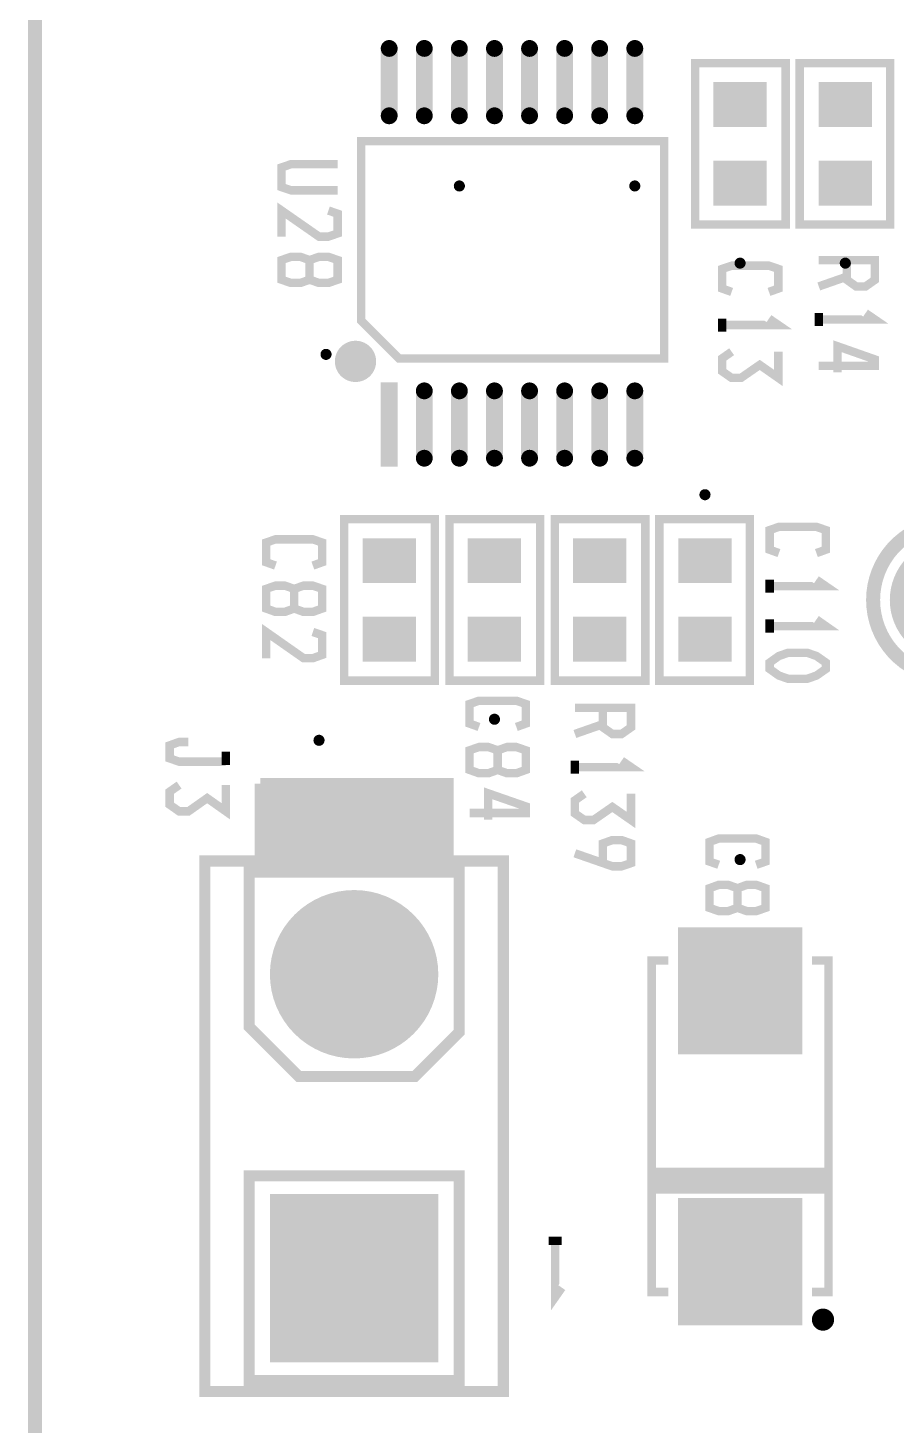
# Model space of a CAD drawing. Extents: x 20 to 372, y 176 to 359.
# Drawn here: x 201.5 to 217.22, y 300.82 to 326.11 of the extents above; entities that cross this region are included whole.
import ezdxf

# ---------------------------------------------------------------- set-up
doc = ezdxf.new("R2010")
doc.units = 0
doc.header["$MEASUREMENT"] = 0
doc.layers.get('0').update_dxf_attribs({"linetype": 'CONTINUOUS'})
for name, color, linetype in [('25-334-1_DRL', 1, 'CONTINUOUS'), ('25-334-1_SMB', 253, 'CONTINUOUS'), ('25-334-1_SSB', 1, 'CONTINUOUS')]:
    doc.layers.add(name, color=color, linetype=linetype)

# ---------------------------------------------------------------- blocks, each defined once
blk = doc.blocks.new('ROUND_78')
at = {"const_width": 0.75057}
blk.add_lwpolyline([(-0.375284, 0, 1), (0.375284, 0, 1)], format="xyb", close=True, dxfattribs=at)
blk = doc.blocks.new('ROUND_84')
at = {"const_width": 0.10033}
blk.add_lwpolyline([(-0.050164, 0, 1), (0.050164, 0, 1)], format="xyb", close=True, dxfattribs=at)
blk = doc.blocks.new('ROUND_85')
at = {"const_width": 0.10033}
blk.add_lwpolyline([(-0.050164, 0, 1), (0.050164, 0, 1)], format="xyb", close=True, dxfattribs=at)
blk = doc.blocks.new('RECTANGLE_5')
blk.add_solid([(1.12522, 1.14935), (1.12522, -1.14935), (-1.12522, 1.14935), (-1.12522, -1.14935)])
blk = doc.blocks.new('ROUND_16')
at = {"const_width": 1.524}
blk.add_lwpolyline([(-0.762, 0, 1), (0.762, 0, 1)], format="xyb", close=True, dxfattribs=at)
blk = doc.blocks.new('SQUARE_17')
blk.add_solid([(1.524, 1.524), (1.524, -1.524), (-1.524, 1.524), (-1.524, -1.524)])
blk = doc.blocks.new('ROUND_25')
at = {"const_width": 1.09982}
blk.add_lwpolyline([(-0.54991, 0, 1), (0.54991, 0, 1)], format="xyb", close=True, dxfattribs=at)
blk = doc.blocks.new('RECTANGLE_26')
blk.add_solid([(0.4826, 0.4064), (0.4826, -0.4064), (-0.4826, 0.4064), (-0.4826, -0.4064)])
blk = doc.blocks.new('OBLONG_24')
at = {"const_width": 0.3048}
blk.add_lwpolyline([(0, 0.6096), (0, -0.6096)], dxfattribs=at)
at = {"const_width": 0.1524}
for points in [[(-0.0762, 0.6096, 1), (0.0762, 0.6096, 1)], [(-0.0762, -0.6096, 1), (0.0762, -0.6096, 1)]]:
    blk.add_lwpolyline(points, format="xyb", close=True, dxfattribs=at)
blk = doc.blocks.new('RECTANGLE_65')
blk.add_solid([(0.1524, 0.762), (0.1524, -0.762), (-0.1524, 0.762), (-0.1524, -0.762)])

msp = doc.modelspace()

# ---------------------------------------------------------------- linework, layer by layer
at = {"layer": '25-334-1_DRL', "const_width": 0.254}
msp.add_lwpolyline([(371.6311443806749, 359.2955424301687), (371.6311443806749, 186.2961424301687), (201.6314843806749, 186.2961424301687), (201.6314843806749, 359.2955424301687), (371.6311443806749, 359.2955424301687)], dxfattribs=at)
at = {"layer": '25-334-1_SSB'}
for points, const_width in [([(215.2179443806749, 322.5493624301687), (215.2179443806749, 325.4703624301687), (213.5796443806749, 325.4703624301687), (213.5796443806749, 322.5493624301687), (215.2179443806749, 322.5493624301687)], 0.1524), ([(215.4719443806749, 325.4703624301687), (215.4719443806749, 322.5493624301687), (217.1102443806749, 322.5493624301687), (217.1102443806749, 325.4703624301687), (215.4719443806749, 325.4703624301687)], 0.1524), ([(208.2202443806749, 320.1236624301687), (207.5344443806749, 320.8094624301687), (207.5344443806749, 324.0606624301687), (213.0208443806749, 324.0606624301687), (213.0208443806749, 320.1236624301687), (208.2202443806749, 320.1236624301687)], 0.1524), ([(207.1102643806749, 323.1691224301687), (206.2644443806749, 323.1691224301687), (206.0942643806749, 323.2275424301687), (206.0942643806749, 323.5831424301687), (206.2644443806749, 323.6415624301687), (207.1102643806749, 323.6415624301687)], 0.1524), ([(206.0942643806749, 322.3309224301687), (206.0942643806749, 322.8033624301687), (206.7724443806749, 322.3309224301687), (206.9426243806749, 322.3309224301687), (207.1102643806749, 322.3893424301687), (207.1102643806749, 322.7449424301687), (206.9426243806749, 322.8033624301687)], 0.1524), ([(206.6022643806749, 321.5511424301687), (206.7724443806749, 321.4927224301687), (206.9426243806749, 321.4927224301687), (207.1102643806749, 321.5511424301687), (207.1102643806749, 321.9067424301687), (206.9426243806749, 321.9651624301687), (206.7724443806749, 321.9651624301687), (206.6022643806749, 321.9067424301687), (206.6022643806749, 321.5511424301687), (206.4346243806749, 321.4927224301687), (206.2644443806749, 321.4927224301687), (206.0942643806749, 321.5511424301687), (206.0942643806749, 321.9067424301687), (206.2644443806749, 321.9651624301687), (206.4346243806749, 321.9651624301687), (206.6022643806749, 321.9067424301687)], 0.1524), ([(216.3253843806749, 321.9042024301687), (216.3253843806749, 321.5486024301687), (216.4930243806749, 321.4292224301687), (216.663204380675, 321.4292224301687), (216.8333843806749, 321.5486024301687), (216.8333843806749, 321.9042024301687), (215.8173843806749, 321.9042024301687)], 0.1524), ([(214.2400443806749, 321.3301624301687), (214.069864380675, 321.3911224301687), (214.069864380675, 321.7467224301687), (214.2400443806749, 321.8051424301687), (214.9156843806749, 321.8051424301687), (215.0858643806749, 321.7467224301687), (215.0858643806749, 321.3911224301687), (214.9156843806749, 321.3301624301687)], 0.1524), ([(216.3253843806749, 321.6070224301687), (215.8173843806749, 321.4292224301687)], 0.1524), ([(214.069864380675, 320.6113424301687), (214.069864380675, 320.8475624301687)], 0.1524), ([(214.069864380675, 320.7307224301687), (215.0858643806749, 320.7307224301687), (214.9156843806749, 320.8475624301687)], 0.1524), ([(215.8173843806749, 320.7104024301687), (215.8173843806749, 320.9466224301687)], 0.1524), ([(215.8173843806749, 320.8297824301687), (216.8333843806749, 320.8297824301687), (216.663204380675, 320.9466224301687)], 0.1524), ([(207.3541043806749, 320.3598824301687), (207.3541043806749, 319.7858424301687)], 0.1524), ([(207.4912643806749, 320.3649624301687), (207.4912643806749, 319.7807624301687)], 0.1524), ([(216.1552043806749, 319.8722024301687), (216.1552043806749, 320.3471824301687), (216.8333843806749, 320.1084224301687), (216.8333843806749, 319.9915824301687), (215.8173843806749, 319.9915824301687)], 0.1524), ([(207.145824380675, 320.1516024301687), (207.7198643806749, 320.1516024301687)], 0.1524), ([(207.2169443806749, 320.2760624301687), (207.2169443806749, 319.8671224301687)], 0.1524), ([(207.2296443806749, 320.2887624301687), (207.638584380675, 320.2887624301687)], 0.1524), ([(207.6284243806749, 320.2963824301687), (207.6284243806749, 319.8493424301687)], 0.1524), ([(214.2400443806749, 320.2481224301687), (214.069864380675, 320.1287424301687), (214.069864380675, 319.8925224301687), (214.2400443806749, 319.7731424301687), (214.4076843806749, 319.7731424301687), (214.748044380675, 320.0093624301687), (215.0858643806749, 319.7731424301687), (215.0858643806749, 320.2481224301687)], 0.1524), ([(207.140744380675, 320.0144424301687), (207.724944380675, 320.0144424301687)], 0.1524), ([(207.209324380675, 319.8772824301687), (207.656364380675, 319.8772824301687)], 0.1524), ([(208.8679443806749, 314.2943624301687), (208.8679443806749, 317.2153624301687), (207.2296443806749, 317.2153624301687), (207.2296443806749, 314.2943624301687), (208.8679443806749, 314.2943624301687)], 0.1524), ([(210.772944380675, 314.2943624301687), (210.772944380675, 317.2153624301687), (209.1346443806749, 317.2153624301687), (209.1346443806749, 314.2943624301687), (210.772944380675, 314.2943624301687)], 0.1524), ([(212.6779443806749, 314.2943624301687), (212.6779443806749, 317.2153624301687), (211.0396443806749, 317.2153624301687), (211.0396443806749, 314.2943624301687), (212.6779443806749, 314.2943624301687)], 0.1524), ([(212.931944380675, 317.2153624301687), (212.931944380675, 314.2943624301687), (214.5702443806749, 314.2943624301687), (214.5702443806749, 317.2153624301687), (212.931944380675, 317.2153624301687)], 0.1524), ([(215.096024380675, 316.6032224301687), (214.928384380675, 316.6641824301687), (214.928384380675, 317.0197824301687), (215.096024380675, 317.0782024301687), (215.774204380675, 317.0782024301687), (215.9443843806749, 317.0197824301687), (215.9443843806749, 316.6641824301687), (215.774204380675, 316.6032224301687)], 0.1524), ([(205.9850443806749, 316.3771624301687), (205.814864380675, 316.4381224301687), (205.814864380675, 316.7937224301687), (205.9850443806749, 316.8521424301687), (206.6606843806749, 316.8521424301687), (206.8308643806749, 316.7937224301687), (206.8308643806749, 316.4381224301687), (206.6606843806749, 316.3771624301687)], 0.1524), ([(206.3228643806749, 315.5999224301687), (206.493044380675, 315.5389624301687), (206.6606843806749, 315.5389624301687), (206.8308643806749, 315.5999224301687), (206.8308643806749, 315.9555224301687), (206.6606843806749, 316.0139424301687), (206.493044380675, 316.0139424301687), (206.3228643806749, 315.9555224301687), (206.3228643806749, 315.5999224301687), (206.1526843806749, 315.5389624301687), (205.9850443806749, 315.5389624301687), (205.814864380675, 315.5999224301687), (205.814864380675, 315.9555224301687), (205.9850443806749, 316.0139424301687), (206.1526843806749, 316.0139424301687), (206.3228643806749, 315.9555224301687)], 0.1524), ([(214.928384380675, 315.8844024301687), (214.928384380675, 316.1206224301687)], 0.1524), ([(214.928384380675, 316.0037824301687), (215.9443843806749, 316.0037824301687), (215.774204380675, 316.1206224301687)], 0.1524), ([(205.814864380675, 314.7007624301687), (205.814864380675, 315.1757424301687), (206.493044380675, 314.7007624301687), (206.6606843806749, 314.7007624301687), (206.8308643806749, 314.7617224301687), (206.8308643806749, 315.1173224301687), (206.6606843806749, 315.1757424301687)], 0.1524), ([(214.928384380675, 315.1655824301687), (214.928384380675, 315.4018024301687)], 0.1524), ([(214.928384380675, 315.2824224301687), (215.9443843806749, 315.2824224301687), (215.774204380675, 315.4018024301687)], 0.1524), ([(214.928384380675, 314.6220224301687), (215.096024380675, 314.7414024301687), (215.2662043806749, 314.7998224301687), (215.604024380675, 314.7998224301687), (215.774204380675, 314.7414024301687), (215.9443843806749, 314.6220224301687), (215.9443843806749, 314.5051824301687), (215.774204380675, 314.3858024301687), (215.604024380675, 314.3273824301687), (215.2662043806749, 314.3273824301687), (215.096024380675, 314.3858024301687), (214.928384380675, 314.5051824301687), (214.928384380675, 314.6220224301687)], 0.1524), ([(209.6680443806749, 313.4561624301687), (209.497864380675, 313.5171224301687), (209.497864380675, 313.8727224301687), (209.6680443806749, 313.9311424301687), (210.343684380675, 313.9311424301687), (210.5138643806749, 313.8727224301687), (210.5138643806749, 313.5171224301687), (210.343684380675, 313.4561624301687)], 0.1524), ([(211.9108643806749, 313.8041424301687), (211.9108643806749, 313.4485424301687), (212.0810443806749, 313.3291624301687), (212.2486843806749, 313.3291624301687), (212.4188643806749, 313.4485424301687), (212.4188643806749, 313.8041424301687), (211.4028643806749, 313.8041424301687)], 0.1524), ([(211.9108643806749, 313.5069624301687), (211.4028643806749, 313.3291624301687)], 0.1524), ([(204.410244380675, 313.1843824301687), (204.2400643806749, 313.1843824301687), (204.0698843806749, 313.1234224301687), (204.0698843806749, 312.8872024301687), (204.2400643806749, 312.8287824301687), (205.0858843806749, 312.8287824301687)], 0.1524), ([(205.0858843806749, 312.7678224301687), (205.0858843806749, 313.0065824301687)], 0.1524), ([(210.0058643806749, 312.6789224301687), (210.176044380675, 312.6179624301687), (210.343684380675, 312.6179624301687), (210.5138643806749, 312.6789224301687), (210.5138643806749, 313.0345224301687), (210.343684380675, 313.0929424301687), (210.176044380675, 313.0929424301687), (210.0058643806749, 313.0345224301687), (210.0058643806749, 312.6789224301687), (209.8356843806749, 312.6179624301687), (209.6680443806749, 312.6179624301687), (209.497864380675, 312.6789224301687), (209.497864380675, 313.0345224301687), (209.6680443806749, 313.0929424301687), (209.8356843806749, 313.0929424301687), (210.0058643806749, 313.0345224301687)], 0.1524), ([(211.4028643806749, 312.6103424301687), (211.4028643806749, 312.8465624301687)], 0.1524), ([(211.4028643806749, 312.7297224301687), (212.4188643806749, 312.7297224301687), (212.2486843806749, 312.8465624301687)], 0.1524), ([(204.2400643806749, 312.4046024301687), (204.0698843806749, 312.2852224301687), (204.0698843806749, 312.0490024301687), (204.2400643806749, 311.9296224301687), (204.410244380675, 311.9296224301687), (204.7480643806749, 312.1683824301687), (205.0858843806749, 311.9296224301687), (205.0858843806749, 312.4046024301687)], 0.1524), ([(205.7081843806749, 312.4300024301687), (205.7081843806749, 311.0304624301687)], 0.20066), ([(205.7081843806749, 312.4300024301687), (209.106704380675, 312.4300024301687), (209.106704380675, 311.0304624301687)], 0.20066), ([(205.7081843806749, 312.2776024301687), (209.106704380675, 312.2776024301687)], 0.20066), ([(205.883444380675, 312.4300024301687), (205.883444380675, 311.0304624301687)], 0.20066), ([(206.0612443806749, 312.4300024301687), (206.0612443806749, 311.0304624301687)], 0.20066), ([(206.2415843806749, 312.4300024301687), (206.2415843806749, 311.0304624301687)], 0.20066), ([(206.4219243806749, 312.4300024301687), (206.4219243806749, 311.0304624301687)], 0.20066), ([(206.6022643806749, 312.4300024301687), (206.6022643806749, 311.0304624301687)], 0.20066), ([(206.7826043806749, 312.4300024301687), (206.7826043806749, 311.0304624301687)], 0.20066), ([(206.960404380675, 312.4300024301687), (206.960404380675, 311.0304624301687)], 0.20066), ([(207.140744380675, 312.4300024301687), (207.140744380675, 311.0304624301687)], 0.20066), ([(207.321084380675, 312.4300024301687), (207.321084380675, 311.0304624301687)], 0.20066), ([(207.501424380675, 312.4300024301687), (207.501424380675, 311.0304624301687)], 0.20066), ([(207.681764380675, 312.4300024301687), (207.681764380675, 311.0304624301687)], 0.20066), ([(207.8595643806749, 312.4300024301687), (207.8595643806749, 311.0304624301687)], 0.20066), ([(208.039904380675, 312.4300024301687), (208.039904380675, 311.0304624301687)], 0.20066), ([(208.2202443806749, 312.4300024301687), (208.2202443806749, 311.0304624301687)], 0.20066), ([(208.4005843806749, 312.4300024301687), (208.4005843806749, 311.0304624301687)], 0.20066), ([(208.580924380675, 312.4300024301687), (208.580924380675, 311.0304624301687)], 0.20066), ([(208.7587243806749, 312.4300024301687), (208.7587243806749, 311.0304624301687)], 0.20066), ([(208.9390643806749, 312.4300024301687), (208.9390643806749, 311.0304624301687)], 0.20066), ([(209.8356843806749, 311.7797624301687), (209.8356843806749, 312.2547424301687), (210.5138643806749, 312.0185224301687), (210.5138643806749, 311.8991424301687), (209.497864380675, 311.8991424301687)], 0.1524), ([(211.5730443806749, 312.2471224301687), (211.4028643806749, 312.1277424301687), (211.4028643806749, 311.8915224301687), (211.5730443806749, 311.7721424301687), (211.7406843806749, 311.7721424301687), (212.0810443806749, 312.0083624301687), (212.4188643806749, 311.7721424301687), (212.4188643806749, 312.2471224301687)], 0.1524), ([(205.7081843806749, 312.0972624301687), (209.106704380675, 312.0972624301687)], 0.20066), ([(205.7081843806749, 311.9169224301687), (209.106704380675, 311.9169224301687)], 0.20066), ([(205.7081843806749, 311.7365824301687), (209.106704380675, 311.7365824301687)], 0.20066), ([(205.7081843806749, 311.5562424301687), (209.106704380675, 311.5562424301687)], 0.20066), ([(205.7081843806749, 311.3784424301687), (209.106704380675, 311.3784424301687)], 0.20066), ([(205.7081843806749, 311.1981024301687), (209.106704380675, 311.1981024301687)], 0.20066), ([(211.9108643806749, 310.9923624301687), (211.9108643806749, 311.3479624301687), (212.0810443806749, 311.4089224301687), (212.2486843806749, 311.4089224301687), (212.4188643806749, 311.3479624301687), (212.4188643806749, 310.9923624301687), (212.2486843806749, 310.9339424301687), (212.0810443806749, 310.9339424301687), (211.4028643806749, 311.1701624301687)], 0.1524), ([(214.0063643806749, 310.9618824301687), (213.8387243806749, 311.0203024301687), (213.8387243806749, 311.3759024301687), (214.0063643806749, 311.4368624301687), (214.6845443806749, 311.4368624301687), (214.854724380675, 311.3759024301687), (214.854724380675, 311.0203024301687), (214.6845443806749, 310.9618824301687)], 0.1524), ([(210.107464380675, 311.0304624301687), (204.707424380675, 311.0304624301687), (204.707424380675, 301.4292624301687), (210.107464380675, 301.4292624301687), (210.107464380675, 311.0304624301687)], 0.20066), ([(205.7081843806749, 311.0304624301687), (209.106704380675, 311.0304624301687)], 0.20066), ([(209.3073643806749, 310.8298024301687), (205.5075243806749, 310.8298024301687), (205.5075243806749, 308.0281824301687), (206.406684380675, 307.1290224301687), (208.5072643806749, 307.1290224301687), (209.3073643806749, 307.9291224301687), (209.3073643806749, 310.8298024301687)], 0.20066), ([(214.3467243806749, 310.1821024301687), (214.5143643806749, 310.1236824301687), (214.6845443806749, 310.1236824301687), (214.854724380675, 310.1821024301687), (214.854724380675, 310.5377024301687), (214.6845443806749, 310.5986624301687), (214.5143643806749, 310.5986624301687), (214.3467243806749, 310.5377024301687), (214.3467243806749, 310.1821024301687), (214.176544380675, 310.1236824301687), (214.0063643806749, 310.1236824301687), (213.8387243806749, 310.1821024301687), (213.8387243806749, 310.5377024301687), (214.0063643806749, 310.5986624301687), (214.176544380675, 310.5986624301687), (214.3467243806749, 310.5377024301687)], 0.1524), ([(213.0919643806749, 303.2301224301687), (212.7922443806749, 303.2301224301687), (212.7922443806749, 309.2296024301687), (213.0919643806749, 309.2296024301687)], 0.1524), ([(215.692924380675, 303.2301224301687), (215.992644380675, 303.2301224301687), (215.992644380675, 309.2296024301687), (215.692924380675, 309.2296024301687)], 0.1524), ([(212.804944380675, 305.4043624301687), (215.979944380675, 305.4043624301687)], 0.1524), ([(212.804944380675, 305.4043624301687), (212.804944380675, 305.0868624301687), (215.979944380675, 305.0868624301687)], 0.1524), ([(212.860824380675, 305.4043624301687), (212.860824380675, 305.0868624301687)], 0.1524), ([(212.9979843806749, 305.4043624301687), (212.9979843806749, 305.0868624301687)], 0.1524), ([(213.1351443806749, 305.4043624301687), (213.1351443806749, 305.0868624301687)], 0.1524), ([(213.2723043806749, 305.4043624301687), (213.2723043806749, 305.0868624301687)], 0.1524), ([(213.4094643806749, 305.4043624301687), (213.4094643806749, 305.0868624301687)], 0.1524), ([(213.546624380675, 305.4043624301687), (213.546624380675, 305.0868624301687)], 0.1524), ([(213.6837843806749, 305.4043624301687), (213.6837843806749, 305.0868624301687)], 0.1524), ([(213.820944380675, 305.4043624301687), (213.820944380675, 305.0868624301687)], 0.1524), ([(213.958104380675, 305.4043624301687), (213.958104380675, 305.0868624301687)], 0.1524), ([(214.095264380675, 305.4043624301687), (214.095264380675, 305.0868624301687)], 0.1524), ([(214.232424380675, 305.4043624301687), (214.232424380675, 305.0868624301687)], 0.1524), ([(214.369584380675, 305.4043624301687), (214.369584380675, 305.0868624301687)], 0.1524), ([(214.5067443806749, 305.4043624301687), (214.5067443806749, 305.0868624301687)], 0.1524), ([(214.6439043806749, 305.4043624301687), (214.6439043806749, 305.0868624301687)], 0.1524), ([(214.7810643806749, 305.4043624301687), (214.7810643806749, 305.0868624301687)], 0.1524), ([(214.9182243806749, 305.4043624301687), (214.9182243806749, 305.0868624301687)], 0.1524), ([(215.0553843806749, 305.4043624301687), (215.0553843806749, 305.0868624301687)], 0.1524), ([(215.1925443806749, 305.4043624301687), (215.1925443806749, 305.0868624301687)], 0.1524), ([(215.3297043806749, 305.4043624301687), (215.3297043806749, 305.0868624301687)], 0.1524), ([(215.4668643806749, 305.4043624301687), (215.4668643806749, 305.0868624301687)], 0.1524), ([(215.604024380675, 305.4043624301687), (215.604024380675, 305.0868624301687)], 0.1524), ([(215.7411843806749, 305.4043624301687), (215.7411843806749, 305.0868624301687)], 0.1524), ([(215.8783443806749, 305.4043624301687), (215.8783443806749, 305.0868624301687)], 0.1524), ([(215.979944380675, 305.4043624301687), (215.979944380675, 305.0868624301687)], 0.1524), ([(209.3073643806749, 305.3307024301687), (205.5075243806749, 305.3307024301687), (205.5075243806749, 301.6299224301687), (209.3073643806749, 301.6299224301687), (209.3073643806749, 305.3307024301687)], 0.20066), ([(212.804944380675, 305.3256224301687), (215.979944380675, 305.3256224301687)], 0.1524), ([(212.804944380675, 305.1884624301687), (215.979944380675, 305.1884624301687)], 0.1524), ([(210.9304243806749, 304.1546824301687), (211.1666443806749, 304.1546824301687)], 0.1524), ([(211.047264380675, 304.1546824301687), (211.047264380675, 303.1386824301687), (211.1666443806749, 303.3088624301687)], 0.1524), ([(215.7716643806749, 302.7068824301687), (216.0155043806749, 302.7068824301687)], 0.1524), ([(215.7792843806749, 302.7780024301687), (215.7792843806749, 302.6789424301687)], 0.1524), ([(215.842784380675, 302.8440424301687), (215.941844380675, 302.8440424301687)], 0.1524), ([(215.9164443806749, 302.8516624301687), (215.9164443806749, 302.6078224301687)], 0.1524)]:
    msp.add_lwpolyline(points, dxfattribs=dict(at, const_width=const_width))
for points, const_width in [([(207.1356643806749, 320.0728624301687, -0.4142136), (207.432844380675, 320.3700424301687)], 0.1524), ([(207.432844380675, 320.3700424301687, -0.4142136), (207.7300243806749, 320.0728624301687)], 0.1524), ([(207.432844380675, 319.7756824301687, -0.4142136), (207.1356643806749, 320.0728624301687)], 0.1524), ([(207.7300243806749, 320.0728624301687, -0.4142136), (207.432844380675, 319.7756824301687)], 0.1524), ([(216.800364380675, 315.7548624301687, -0.4142136), (218.2024443806749, 317.1569424301687)], 0.254), ([(218.2024443806749, 314.3527824301687, -0.4142136), (216.800364380675, 315.7548624301687)], 0.254), ([(215.769124380675, 302.7297424301687, -0.4142136), (215.893584380675, 302.8542024301687)], 0.1524), ([(215.893584380675, 302.6052824301687, -0.4142136), (215.769124380675, 302.7297424301687)], 0.1524), ([(215.893584380675, 302.8542024301687, -0.4142136), (216.018044380675, 302.7297424301687)], 0.1524), ([(216.018044380675, 302.7297424301687, -0.4142136), (215.893584380675, 302.6052824301687)], 0.1524)]:
    msp.add_lwpolyline(points, format="xyb", dxfattribs=dict(at, const_width=const_width))

# ---------------------------------------------------------------- block references
at = {"layer": '25-334-1_DRL', "xscale": -1}
for name, p in [('ROUND_85', (209.3124443806749, 323.2478624301687)), ('ROUND_85', (212.4874443806749, 323.2478624301687)), ('ROUND_85', (214.3924443806749, 321.8508624301687)), ('ROUND_85', (216.297444380675, 321.8508624301687)), ('ROUND_84', (206.8994443806749, 320.1998624301687)), ('ROUND_85', (213.7574443806749, 317.6598624301687)), ('ROUND_85', (209.9474443806749, 313.5958624301687)), ('ROUND_85', (206.7724443806749, 313.2148624301687)), ('ROUND_85', (214.3924443806749, 311.0558624301687)), ('ROUND_78', (207.407444380675, 308.9806824301687)), ('ROUND_78', (207.407444380675, 303.4790424301687))]:
    msp.add_blockref(name, p, dxfattribs=at)
at = {"layer": '25-334-1_SMB', "xscale": -1}
for name, p in [('OBLONG_24', (208.042444380675, 325.1274624301687)), ('OBLONG_24', (208.677444380675, 325.1274624301687)), ('OBLONG_24', (209.3124443806749, 325.1274624301687)), ('OBLONG_24', (209.9474443806749, 325.1274624301687)), ('OBLONG_24', (210.5824443806749, 325.1274624301687)), ('OBLONG_24', (211.2174443806749, 325.1274624301687)), ('OBLONG_24', (211.8524443806749, 325.1274624301687)), ('OBLONG_24', (212.4874443806749, 325.1274624301687)), ('RECTANGLE_26', (214.3924443806749, 324.7210624301687)), ('RECTANGLE_26', (216.297444380675, 324.7210624301687)), ('RECTANGLE_26', (214.3924443806749, 323.2986624301687)), ('RECTANGLE_26', (216.297444380675, 323.2986624301687)), ('RECTANGLE_65', (208.042444380675, 318.9298624301687)), ('OBLONG_24', (208.677444380675, 318.9298624301687)), ('OBLONG_24', (209.3124443806749, 318.9298624301687)), ('OBLONG_24', (209.9474443806749, 318.9298624301687)), ('OBLONG_24', (210.5824443806749, 318.9298624301687)), ('OBLONG_24', (211.2174443806749, 318.9298624301687)), ('OBLONG_24', (211.8524443806749, 318.9298624301687)), ('OBLONG_24', (212.4874443806749, 318.9298624301687)), ('RECTANGLE_26', (208.042444380675, 316.4660624301687)), ('RECTANGLE_26', (209.9474443806749, 316.4660624301687)), ('RECTANGLE_26', (211.8524443806749, 316.4660624301687)), ('RECTANGLE_26', (213.7574443806749, 316.4660624301687)), ('ROUND_25', (218.2024443806749, 315.7548624301687)), ('RECTANGLE_26', (208.042444380675, 315.0436624301687)), ('RECTANGLE_26', (209.9474443806749, 315.0436624301687)), ('RECTANGLE_26', (211.8524443806749, 315.0436624301687)), ('RECTANGLE_26', (213.7574443806749, 315.0436624301687)), ('ROUND_16', (207.407444380675, 308.9806824301687)), ('RECTANGLE_5', (214.3924443806749, 308.6784224301687)), ('SQUARE_17', (207.407444380675, 303.4790424301687)), ('RECTANGLE_5', (214.3924443806749, 303.7787624301687))]:
    msp.add_blockref(name, p, dxfattribs=at)

doc.saveas('drawing.dxf')
